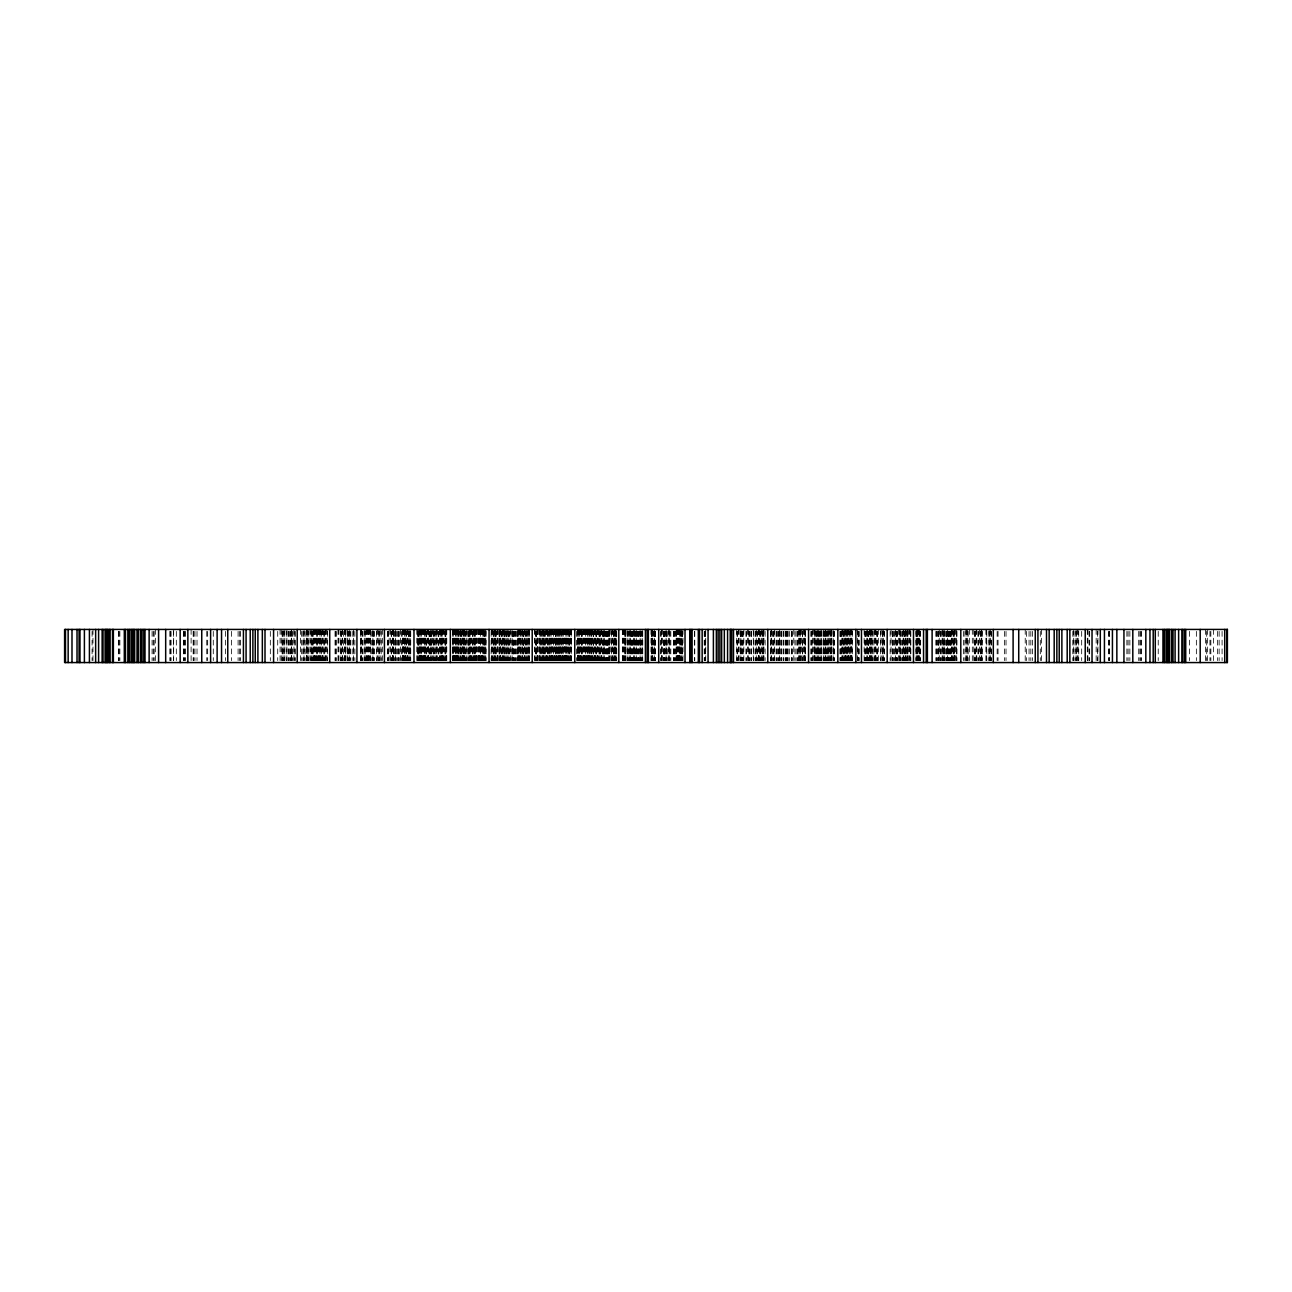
<?xml version="1.0" encoding="UTF-8"?>
<svg xmlns="http://www.w3.org/2000/svg" width="1292" height="1292" viewBox="0 0 1292 1292"><rect width="100%" height="100%" fill="white"/><g stroke="black" fill="none" stroke-linecap="round" stroke-linejoin="round"><path stroke-width="0.75" stroke-dasharray="5 3.75" d="M1222.087 631.384L1222.087 660.616M1219.131 631.384L1219.131 660.616M1217.645 631.384L1217.645 660.616M1213.511 629.43L1213.511 660.616M1210.846 631.384L1210.846 660.616M1209.958 631.384L1209.958 660.616M1207.293 629.43L1207.293 660.616M1206.712 631.384L1206.712 660.616M1205.533 629.43L1205.533 660.616M1196.36 631.384L1196.36 660.616M1189.561 631.384L1189.561 660.616M1158.23 631.384L1158.23 660.616M1141.385 631.384L1141.385 660.616M1140.804 631.384L1140.804 660.616M1139.915 631.384L1139.915 660.616M1138.72 631.384L1138.72 660.616M1129.854 631.384L1129.854 660.616M1128.094 631.384L1128.094 660.616M1126.899 631.384L1126.899 660.616M1109.473 631.384L1109.473 660.616M1109.166 631.384L1109.166 660.616M1108.584 631.384L1108.584 660.616M1097.942 629.43L1097.942 660.616M1097.635 631.384L1097.635 660.616M1096.165 629.43L1096.165 660.616M1089.657 631.384L1089.657 660.616M1089.075 631.384L1089.075 660.616M1087.88 629.43L1087.88 660.616M1087.299 629.43L1087.299 660.616M1081.679 631.384L1081.679 660.616M1078.723 631.384L1078.723 660.616M1078.126 629.43L1078.126 660.616M1077.253 629.43L1077.253 660.616M1076.656 631.384L1076.656 660.616M1076.058 629.43L1076.058 660.616M1075.768 631.384L1075.768 660.616M1073.991 631.384L1073.991 660.616M1073.7 629.43L1073.7 660.616M1072.812 631.384L1072.812 660.616M1041.481 629.43L1041.481 660.616M1040.302 631.384L1040.302 660.616M1032.615 631.384L1032.615 660.616M1030.838 631.384L1030.838 660.616M1029.062 631.384L1029.062 660.616M1026.413 631.384L1026.413 660.616M1025.218 629.43L1025.218 660.616M1006.016 631.384L1006.016 660.616M1004.53 631.384L1004.53 660.616M998.038 631.384L998.038 660.616M997.149 631.384L997.149 660.616M991.529 631.384L991.529 660.616M990.932 631.384L990.932 660.616M990.641 629.43L990.641 660.616M989.462 631.384L989.462 660.616M989.171 629.43L989.171 660.616M988.864 631.384L988.864 660.616M986.797 631.384L986.797 660.616M986.507 629.43L986.507 660.616M985.909 629.43L985.909 660.616M982.372 631.384L982.372 660.616M981.775 629.43L981.775 660.616M981.484 631.384L981.484 660.616M981.177 629.43L981.177 660.616M980.886 631.384L980.886 660.616M980.305 631.384L980.305 660.616M979.417 629.43L979.417 660.616M978.529 631.384L978.529 660.616M977.931 631.384L977.931 660.616M976.752 629.43L976.752 660.616M976.154 629.43L976.154 660.616M975.266 631.384L975.266 660.616M974.976 631.384L974.976 660.616M974.685 631.384L974.685 660.616M973.797 629.43L973.797 660.616M972.311 629.43L972.311 660.616M969.662 629.43L969.662 660.616M968.176 631.384L968.176 660.616M967.595 629.43L967.595 660.616M966.997 631.384L966.997 660.616M966.4 629.43L966.4 660.616M965.818 629.43L965.818 660.616M964.93 631.384L964.93 660.616M963.444 631.384L963.444 660.616M956.952 631.384L956.952 660.616M956.645 631.384L956.645 660.616M956.355 629.43L956.355 660.616M955.176 629.43L955.176 660.616M954.885 629.43L954.885 660.616M954.578 631.384L954.578 660.616M954.287 629.43L954.287 660.616M953.997 629.43L953.997 660.616M953.399 631.384L953.399 660.616M953.108 631.384L953.108 660.616M952.802 629.43L952.802 660.616M951.929 629.43L951.929 660.616M951.623 629.43L951.623 660.616M951.332 631.384L951.332 660.616M950.734 631.384L950.734 660.616M950.444 631.384L950.444 660.616M950.153 631.384L950.153 660.616M949.555 631.384L949.555 660.616M948.974 631.384L948.974 660.616M948.376 631.384L948.376 660.616M948.086 631.384L948.086 660.616M947.779 631.384L947.779 660.616M947.488 629.43L947.488 660.616M946.891 631.384L946.891 660.616M946.6 631.384L946.6 660.616M946.309 631.384L946.309 660.616M945.712 631.384L945.712 660.616M944.533 631.384L944.533 660.616M944.242 629.43L944.242 660.616M943.935 631.384L943.935 660.616M943.644 631.384L943.644 660.616M943.047 629.43L943.047 660.616M942.756 631.384L942.756 660.616M942.175 629.43L942.175 660.616M941.287 631.384L941.287 660.616M940.398 631.384L940.398 660.616M940.091 631.384L940.091 660.616M939.219 629.43L939.219 660.616M938.622 631.384L938.622 660.616M938.331 631.384L938.331 660.616M938.024 631.384L938.024 660.616M937.136 631.384L937.136 660.616M936.264 631.384L936.264 660.616M935.957 631.384L935.957 660.616M920.292 631.384L920.292 660.616M920.001 631.384L920.001 660.616M919.71 629.43L919.71 660.616M919.403 631.384L919.403 660.616M918.822 629.43L918.822 660.616M918.515 629.43L918.515 660.616M917.934 631.384L917.934 660.616M917.643 629.43L917.643 660.616M917.336 631.384L917.336 660.616M917.045 629.43L917.045 660.616M916.755 631.384L916.755 660.616M916.448 631.384L916.448 660.616M916.157 629.43L916.157 660.616M915.867 631.384L915.867 660.616M910.844 631.384L910.844 660.616M910.537 631.384L910.537 660.616M910.246 629.43L910.246 660.616M909.358 629.43L909.358 660.616M908.761 629.43L908.761 660.616M907.888 631.384L907.888 660.616M907.582 629.43L907.582 660.616M907.291 631.384L907.291 660.616M907 629.43L907 660.616M906.693 631.384L906.693 660.616M905.805 629.43L905.805 660.616M905.514 631.384L905.514 660.616M905.224 629.43L905.224 660.616M904.933 631.384L904.933 660.616M904.335 631.384L904.335 660.616M904.045 631.384L904.045 660.616M903.738 629.43L903.738 660.616M903.156 629.43L903.156 660.616M902.85 631.384L902.85 660.616M902.268 631.384L902.268 660.616M901.089 631.384L901.089 660.616M900.782 631.384L900.782 660.616M900.201 629.43L900.201 660.616M899.894 631.384L899.894 660.616M899.603 629.43L899.603 660.616M898.424 629.43L898.424 660.616M897.536 631.384L897.536 660.616M896.939 631.384L896.939 660.616M896.648 631.384L896.648 660.616M896.05 631.384L896.05 660.616M895.469 629.43L895.469 660.616M894.872 631.384L894.872 660.616M893.983 631.384L893.983 660.616M893.095 631.384L893.095 660.616M892.514 631.384L892.514 660.616M892.223 631.384L892.223 660.616M891.028 629.43L891.028 660.616M890.14 631.384L890.14 660.616M884.536 631.384L884.536 660.616M883.938 631.384L883.938 660.616M883.34 629.43L883.34 660.616M882.759 631.384L882.759 660.616M882.468 631.384L882.468 660.616M882.161 629.43L882.161 660.616M880.982 629.43L880.982 660.616M880.692 631.384L880.692 660.616M878.318 629.43L878.318 660.616M877.429 631.384L877.429 660.616M877.139 631.384L877.139 660.616M876.848 631.384L876.848 660.616M875.96 629.43L875.96 660.616M875.362 629.43L875.362 660.616M875.072 629.43L875.072 660.616M874.183 629.43L874.183 660.616M873.893 631.384L873.893 660.616M872.407 631.384L872.407 660.616M872.116 629.43L872.116 660.616M871.519 629.43L871.519 660.616M871.228 631.384L871.228 660.616M870.937 629.43L870.937 660.616M870.647 631.384L870.647 660.616M870.34 629.43L870.34 660.616M869.758 629.43L869.758 660.616M869.451 629.43L869.451 660.616M868.87 631.384L868.87 660.616M868.563 631.384L868.563 660.616M868.272 631.384L868.272 660.616M867.982 631.384L867.982 660.616M867.675 629.43L867.675 660.616M867.093 631.384L867.093 660.616M866.803 629.43L866.803 660.616M866.205 631.384L866.205 660.616M865.608 631.384L865.608 660.616M865.317 631.384L865.317 660.616M864.719 631.384L864.719 660.616M864.138 629.43L864.138 660.616M859.115 631.384L859.115 660.616M858.809 631.384L858.809 660.616M858.518 631.384L858.518 660.616M857.936 631.384L857.936 660.616M857.63 629.43L857.63 660.616M852.316 631.384L852.316 660.616M852.009 629.43L852.009 660.616M851.719 629.43L851.719 660.616M851.428 629.43L851.428 660.616M851.137 629.43L851.137 660.616M850.83 631.384L850.83 660.616M850.54 629.43L850.54 660.616M850.249 629.43L850.249 660.616M849.361 631.384L849.361 660.616M849.054 629.43L849.054 660.616M848.763 629.43L848.763 660.616M848.473 629.43L848.473 660.616M848.182 629.43L848.182 660.616M847.875 631.384L847.875 660.616M847.584 629.43L847.584 660.616M846.987 631.384L846.987 660.616M846.696 629.43L846.696 660.616M846.098 631.384L846.098 660.616M845.808 629.43L845.808 660.616M845.517 629.43L845.517 660.616M845.226 629.43L845.226 660.616M844.92 631.384L844.92 660.616M844.338 629.43L844.338 660.616M844.031 631.384L844.031 660.616M843.45 631.384L843.45 660.616M843.143 629.43L843.143 660.616M842.852 631.384L842.852 660.616M842.271 629.43L842.271 660.616M841.964 629.43L841.964 660.616M841.383 631.384L841.383 660.616M841.076 631.384L841.076 660.616M840.785 631.384L840.785 660.616M840.494 631.384L840.494 660.616M839.897 631.384L839.897 660.616M834.277 631.384L834.277 660.616M833.986 631.384L833.986 660.616M833.695 631.384L833.695 660.616M833.388 631.384L833.388 660.616M833.098 629.43L833.098 660.616M831.919 631.384L831.919 660.616M831.628 629.43L831.628 660.616M831.321 629.43L831.321 660.616M831.031 631.384L831.031 660.616M830.74 631.384L830.74 660.616M830.142 629.43L830.142 660.616M829.852 629.43L829.852 660.616M828.963 631.384L828.963 660.616M828.366 629.43L828.366 660.616M828.075 631.384L828.075 660.616M827.478 631.384L827.478 660.616M827.187 629.43L827.187 660.616M826.605 631.384L826.605 660.616M826.008 631.384L826.008 660.616M825.717 629.43L825.717 660.616M825.41 631.384L825.41 660.616M825.12 629.43L825.12 660.616M824.829 631.384L824.829 660.616M824.522 631.384L824.522 660.616M823.634 629.43L823.634 660.616M823.343 631.384L823.343 660.616M823.052 631.384L823.052 660.616M821.567 629.43L821.567 660.616M821.276 631.384L821.276 660.616M820.985 631.384L820.985 660.616M820.388 631.384L820.388 660.616M820.097 629.43L820.097 660.616M819.499 631.384L819.499 660.616M819.209 631.384L819.209 660.616M818.611 629.43L818.611 660.616M818.32 631.384L818.32 660.616M818.03 631.384L818.03 660.616M817.723 631.384L817.723 660.616M817.432 629.43L817.432 660.616M816.544 631.384L816.544 660.616M816.253 631.384L816.253 660.616M815.963 629.43L815.963 660.616M815.365 631.384L815.365 660.616M814.768 629.43L814.768 660.616M814.477 631.384L814.477 660.616M814.186 629.43L814.186 660.616M813.895 629.43L813.895 660.616M812.7 629.43L812.7 660.616M812.119 631.384L812.119 660.616M811.231 631.384L811.231 660.616M810.94 631.384L810.94 660.616M805.61 631.384L805.61 660.616M805.32 629.43L805.32 660.616M805.013 631.384L805.013 660.616M804.722 629.43L804.722 660.616M804.432 629.43L804.432 660.616M803.834 629.43L803.834 660.616M802.946 629.43L802.946 660.616M802.655 631.384L802.655 660.616M802.364 631.384L802.364 660.616M801.185 629.43L801.185 660.616M800.878 629.43L800.878 660.616M800.297 631.384L800.297 660.616M799.99 629.43L799.99 660.616M799.409 629.43L799.409 660.616M799.102 631.384L799.102 660.616M798.521 629.43L798.521 660.616M797.923 631.384L797.923 660.616M797.632 631.384L797.632 660.616M796.147 631.384L796.147 660.616M794.968 631.384L794.968 660.616M793.789 629.43L793.789 660.616M792.61 631.384L792.61 660.616M791.721 631.384L791.721 660.616M791.431 631.384L791.431 660.616M789.654 631.384L789.654 660.616M788.168 631.384L788.168 660.616M787.28 631.384L787.28 660.616M786.99 631.384L786.99 660.616M786.699 631.384L786.699 660.616M785.811 631.384L785.811 660.616M785.213 631.384L785.213 660.616M783.743 631.384L783.743 660.616M783.146 631.384L783.146 660.616M781.676 631.384L781.676 660.616M781.369 631.384L781.369 660.616M780.481 631.384L780.481 660.616M779.593 629.43L779.593 660.616M779.302 631.384L779.302 660.616M779.011 631.384L779.011 660.616M778.123 631.384L778.123 660.616M777.832 631.384L777.832 660.616M776.637 631.384L776.637 660.616M776.056 631.384L776.056 660.616M774.57 629.43L774.57 660.616M773.989 631.384L773.989 660.616M773.391 631.384L773.391 660.616M772.81 631.384L772.81 660.616M771.922 631.384L771.922 660.616M771.615 629.43L771.615 660.616M771.033 629.43L771.033 660.616M770.726 631.384L770.726 660.616M770.436 631.384L770.436 660.616M765.122 631.384L765.122 660.616M763.927 629.43L763.927 660.616M763.637 629.43L763.637 660.616M763.346 631.384L763.346 660.616M763.055 631.384L763.055 660.616M762.748 629.43L762.748 660.616M762.458 631.384L762.458 660.616M761.569 629.43L761.569 660.616M760.972 631.384L760.972 660.616M760.39 631.384L760.39 660.616M759.793 629.43L759.793 660.616M759.502 631.384L759.502 660.616M758.905 629.43L758.905 660.616M758.614 629.43L758.614 660.616M758.323 629.43L758.323 660.616M757.435 631.384L757.435 660.616M756.837 631.384L756.837 660.616M756.256 629.43L756.256 660.616M755.368 631.384L755.368 660.616M755.061 631.384L755.061 660.616M753.591 631.384L753.591 660.616M753.301 629.43L753.301 660.616M751.524 631.384L751.524 660.616M751.233 631.384L751.233 660.616M750.038 631.384L750.038 660.616M749.748 631.384L749.748 660.616M748.859 631.384L748.859 660.616M748.262 629.43L748.262 660.616M747.68 629.43L747.68 660.616M746.501 631.384L746.501 660.616M745.904 631.384L745.904 660.616M743.837 629.43L743.837 660.616M743.239 631.384L743.239 660.616M742.658 631.384L742.658 660.616M742.351 631.384L742.351 660.616M741.479 631.384L741.479 660.616M741.172 631.384L741.172 660.616M740.881 629.43L740.881 660.616M740.591 631.384L740.591 660.616M740.284 631.384L740.284 660.616M739.105 629.43L739.105 660.616M738.523 629.43L738.523 660.616M737.328 631.384L737.328 660.616M737.038 631.384L737.038 660.616M736.747 629.43L736.747 660.616M705.707 629.43L705.707 660.616M705.416 631.384L705.416 660.616M705.109 631.384L705.109 660.616M704.818 631.384L704.818 660.616M704.221 631.384L704.221 660.616M694.773 631.384L694.773 660.616M694.482 631.384L694.482 660.616M682.951 629.43L682.951 660.616M682.644 631.384L682.644 660.616M682.354 631.384L682.354 660.616M681.772 629.43L681.772 660.616M681.465 631.384L681.465 660.616M681.175 631.384L681.175 660.616M680.884 629.43L680.884 660.616M680.577 631.384L680.577 660.616M679.996 629.43L679.996 660.616M679.689 631.384L679.689 660.616M679.398 629.43L679.398 660.616M679.107 629.43L679.107 660.616M678.817 629.43L678.817 660.616M678.51 629.43L678.51 660.616M677.929 629.43L677.929 660.616M677.622 629.43L677.622 660.616M677.331 629.43L677.331 660.616M676.733 629.43L676.733 660.616M676.443 631.384L676.443 660.616M676.152 629.43L676.152 660.616M675.861 631.384L675.861 660.616M674.973 631.384L674.973 660.616M674.666 631.384L674.666 660.616M673.778 631.384L673.778 660.616M673.487 631.384L673.487 660.616M670.823 631.384L670.823 660.616M669.934 631.384L669.934 660.616M669.353 629.43L669.353 660.616M669.062 631.384L669.062 660.616M668.465 629.43L668.465 660.616M667.286 631.384L667.286 660.616M666.688 631.384L666.688 660.616M666.397 631.384L666.397 660.616M666.107 629.43L666.107 660.616M665.218 631.384L665.218 660.616M664.912 631.384L664.912 660.616M664.621 631.384L664.621 660.616M664.33 631.384L664.33 660.616M664.023 631.384L664.023 660.616M663.733 631.384L663.733 660.616M663.442 631.384L663.442 660.616M662.554 629.43L662.554 660.616M661.665 629.43L661.665 660.616M661.375 629.43L661.375 660.616M661.068 631.384L661.068 660.616M660.777 631.384L660.777 660.616M655.464 631.384L655.464 660.616M655.157 631.384L655.157 660.616M654.866 631.384L654.866 660.616M654.576 629.43L654.576 660.616M654.269 631.384L654.269 660.616M653.978 631.384L653.978 660.616M653.09 631.384L653.09 660.616M652.799 629.43L652.799 660.616M652.508 631.384L652.508 660.616M652.202 629.43L652.202 660.616M651.911 629.43L651.911 660.616M651.62 631.384L651.62 660.616M651.313 631.384L651.313 660.616M651.023 629.43L651.023 660.616M642.754 631.384L642.754 660.616M642.447 631.384L642.447 660.616M642.156 629.43L642.156 660.616M641.268 631.384L641.268 660.616M640.977 631.384L640.977 660.616M640.687 631.384L640.687 660.616M640.38 631.384L640.38 660.616M640.089 629.43L640.089 660.616M639.798 631.384L639.798 660.616M638.91 631.384L638.91 660.616M638.603 631.384L638.603 660.616M638.022 631.384L638.022 660.616M637.731 631.384L637.731 660.616M636.843 631.384L636.843 660.616M636.536 631.384L636.536 660.616M636.245 629.43L636.245 660.616M635.648 631.384L635.648 660.616M635.066 631.384L635.066 660.616M634.776 631.384L634.776 660.616M634.469 629.43L634.469 660.616M633.888 631.384L633.888 660.616M633.581 629.43L633.581 660.616M632.999 631.384L632.999 660.616M632.692 631.384L632.692 660.616M632.111 631.384L632.111 660.616M631.82 631.384L631.82 660.616M631.513 631.384L631.513 660.616M630.932 631.384L630.932 660.616M630.625 629.43L630.625 660.616M630.335 631.384L630.335 660.616M629.737 631.384L629.737 660.616M629.156 629.43L629.156 660.616M628.849 631.384L628.849 660.616M627.977 631.384L627.977 660.616M627.379 631.384L627.379 660.616M627.088 629.43L627.088 660.616M625.893 631.384L625.893 660.616M625.603 631.384L625.603 660.616M625.312 629.43L625.312 660.616M625.021 629.43L625.021 660.616M624.714 631.384L624.714 660.616M624.424 629.43L624.424 660.616M623.535 629.43L623.535 660.616M623.245 629.43L623.245 660.616M622.647 629.43L622.647 660.616M622.356 629.43L622.356 660.616M616.736 631.384L616.736 660.616M616.445 631.384L616.445 660.616M616.139 629.43L616.139 660.616M615.848 631.384L615.848 660.616M615.557 629.43L615.557 660.616M615.267 631.384L615.267 660.616M614.669 631.384L614.669 660.616M614.378 629.43L614.378 660.616M614.071 629.43L614.071 660.616M613.781 631.384L613.781 660.616M613.49 631.384L613.49 660.616M612.893 629.43L612.893 660.616M612.311 629.43L612.311 660.616M611.714 629.43L611.714 660.616M611.423 631.384L611.423 660.616M610.228 629.43L610.228 660.616M609.646 631.384L609.646 660.616M609.356 629.43L609.356 660.616M609.049 631.384L609.049 660.616M608.758 629.43L608.758 660.616M608.467 631.384L608.467 660.616M607.87 631.384L607.87 660.616M607.579 631.384L607.579 660.616M607.272 631.384L607.272 660.616M606.982 631.384L606.982 660.616M606.691 631.384L606.691 660.616M606.4 631.384L606.4 660.616M605.803 631.384L605.803 660.616M605.512 631.384L605.512 660.616M604.624 631.384L604.624 660.616M604.317 629.43L604.317 660.616M604.026 631.384L604.026 660.616M603.735 631.384L603.735 660.616M603.445 631.384L603.445 660.616M603.138 629.43L603.138 660.616M602.847 631.384L602.847 660.616M602.25 631.384L602.25 660.616M601.668 629.43L601.668 660.616M601.361 629.43L601.361 660.616M600.78 629.43L600.78 660.616M600.473 631.384L600.473 660.616M599.892 631.384L599.892 660.616M599.601 631.384L599.601 660.616M599.294 629.43L599.294 660.616M599.003 631.384L599.003 660.616M598.713 629.43L598.713 660.616M597.825 629.43L597.825 660.616M597.518 629.43L597.518 660.616M597.227 629.43L597.227 660.616M596.936 629.43L596.936 660.616M596.646 631.384L596.646 660.616M596.339 631.384L596.339 660.616M595.757 631.384L595.757 660.616M595.451 629.43L595.451 660.616M595.16 629.43L595.16 660.616M594.869 629.43L594.869 660.616M594.562 629.43L594.562 660.616M593.981 629.43L593.981 660.616M593.69 631.384L593.69 660.616M593.383 631.384L593.383 660.616M593.093 631.384L593.093 660.616M592.802 629.43L592.802 660.616M592.204 629.43L592.204 660.616M591.914 629.43L591.914 660.616M591.607 631.384L591.607 660.616M591.316 629.43L591.316 660.616M591.025 631.384L591.025 660.616M590.428 629.43L590.428 660.616M590.137 629.43L590.137 660.616M589.846 631.384L589.846 660.616M589.54 629.43L589.54 660.616M589.249 629.43L589.249 660.616M588.958 631.384L588.958 660.616M588.651 629.43L588.651 660.616M588.361 629.43L588.361 660.616M588.07 629.43L588.07 660.616M587.779 629.43L587.779 660.616M587.472 631.384L587.472 660.616M587.182 629.43L587.182 660.616M586.584 629.43L586.584 660.616M586.293 629.43L586.293 660.616M585.696 631.384L585.696 660.616M585.405 629.43L585.405 660.616M585.115 629.43L585.115 660.616M584.517 629.43L584.517 660.616M584.226 629.43L584.226 660.616M583.936 629.43L583.936 660.616M583.629 629.43L583.629 660.616M583.338 629.43L583.338 660.616M582.45 631.384L582.45 660.616M582.159 629.43L582.159 660.616M581.852 629.43L581.852 660.616M581.562 631.384L581.562 660.616M581.271 631.384L581.271 660.616M580.98 629.43L580.98 660.616M580.673 629.43L580.673 660.616M580.383 629.43L580.383 660.616M579.785 629.43L579.785 660.616M579.494 631.384L579.494 660.616M579.204 629.43L579.204 660.616M578.897 629.43L578.897 660.616M578.606 629.43L578.606 660.616M578.315 631.384L578.315 660.616M578.025 629.43L578.025 660.616M577.718 629.43L577.718 660.616M577.427 629.43L577.427 660.616M577.136 631.384L577.136 660.616M576.83 631.384L576.83 660.616M571.516 629.43L571.516 660.616M571.226 631.384L571.226 660.616M570.919 629.43L570.919 660.616M570.337 629.43L570.337 660.616M570.03 629.43L570.03 660.616M569.74 631.384L569.74 660.616M569.449 631.384L569.449 660.616M569.142 629.43L569.142 660.616M568.561 631.384L568.561 660.616M568.27 629.43L568.27 660.616M567.963 629.43L567.963 660.616M567.382 629.43L567.382 660.616M567.075 631.384L567.075 660.616M566.784 629.43L566.784 660.616M566.494 629.43L566.494 660.616M566.187 629.43L566.187 660.616M565.896 631.384L565.896 660.616M565.605 629.43L565.605 660.616M565.315 629.43L565.315 660.616M565.008 629.43L565.008 660.616M564.717 629.43L564.717 660.616M564.426 629.43L564.426 660.616M564.12 629.43L564.12 660.616M563.829 629.43L563.829 660.616M563.231 631.384L563.231 660.616M562.941 629.43L562.941 660.616M562.65 629.43L562.65 660.616M562.359 629.43L562.359 660.616M562.052 631.384L562.052 660.616M561.762 629.43L561.762 660.616M561.164 631.384L561.164 660.616M560.873 629.43L560.873 660.616M560.583 629.43L560.583 660.616M560.276 629.43L560.276 660.616M559.985 631.384L559.985 660.616M559.694 629.43L559.694 660.616M559.404 629.43L559.404 660.616M559.097 631.384L559.097 660.616M558.806 629.43L558.806 660.616M558.515 629.43L558.515 660.616M558.209 631.384L558.209 660.616M557.918 629.43L557.918 660.616M557.32 631.384L557.32 660.616M557.03 629.43L557.03 660.616M556.739 629.43L556.739 660.616M556.432 629.43L556.432 660.616M556.141 631.384L556.141 660.616M555.851 631.384L555.851 660.616M555.56 631.384L555.56 660.616M555.253 629.43L555.253 660.616M554.962 629.43L554.962 660.616M554.365 629.43L554.365 660.616M554.074 629.43L554.074 660.616M553.477 631.384L553.477 660.616M553.186 629.43L553.186 660.616M552.605 629.43L552.605 660.616M552.298 629.43L552.298 660.616M552.007 629.43L552.007 660.616M551.716 629.43L551.716 660.616M551.409 629.43L551.409 660.616M551.119 631.384L551.119 660.616M550.828 629.43L550.828 660.616M550.231 629.43L550.231 660.616M549.94 631.384L549.94 660.616M549.649 629.43L549.649 660.616M549.342 629.43L549.342 660.616M549.052 631.384L549.052 660.616M548.761 629.43L548.761 660.616M548.163 631.384L548.163 660.616M547.566 631.384L547.566 660.616M547.275 629.43L547.275 660.616M546.984 629.43L546.984 660.616M546.694 629.43L546.694 660.616M546.096 629.43L546.096 660.616M545.805 629.43L545.805 660.616M545.499 631.384L545.499 660.616M544.61 631.384L544.61 660.616M544.32 629.43L544.32 660.616M544.029 631.384L544.029 660.616M543.738 631.384L543.738 660.616M543.431 629.43L543.431 660.616M543.141 629.43L543.141 660.616M542.85 629.43L542.85 660.616M542.543 631.384L542.543 660.616M542.252 629.43L542.252 660.616M541.364 631.384L541.364 660.616M541.073 629.43L541.073 660.616M540.767 631.384L540.767 660.616M540.185 629.43L540.185 660.616M539.894 631.384L539.894 660.616M539.588 629.43L539.588 660.616M539.297 629.43L539.297 660.616M538.118 629.43L538.118 660.616M537.811 629.43L537.811 660.616M537.52 629.43L537.52 660.616M537.23 629.43L537.23 660.616M536.939 629.43L536.939 660.616M536.632 631.384L536.632 660.616M536.341 631.384L536.341 660.616M536.051 631.384L536.051 660.616M535.453 631.384L535.453 660.616M535.163 629.43L535.163 660.616M534.565 629.43L534.565 660.616M529.542 631.384L529.542 660.616M529.252 629.43L529.252 660.616M528.945 629.43L528.945 660.616M528.654 631.384L528.654 660.616M528.363 629.43L528.363 660.616M527.475 629.43L527.475 660.616M527.184 631.384L527.184 660.616M526.878 631.384L526.878 660.616M526.587 629.43L526.587 660.616M525.989 631.384L525.989 660.616M525.408 631.384L525.408 660.616M525.101 629.43L525.101 660.616M524.81 629.43L524.81 660.616M524.229 629.43L524.229 660.616M523.922 631.384L523.922 660.616M523.631 631.384L523.631 660.616M523.341 631.384L523.341 660.616M523.034 631.384L523.034 660.616M522.743 629.43L522.743 660.616M522.452 629.43L522.452 660.616M522.146 631.384L522.146 660.616M521.274 629.43L521.274 660.616M520.967 631.384L520.967 660.616M520.385 629.43L520.385 660.616M520.078 631.384L520.078 660.616M519.788 629.43L519.788 660.616M519.19 629.43L519.19 660.616M518.899 629.43L518.899 660.616M518.609 629.43L518.609 660.616M518.318 631.384L518.318 660.616M517.721 631.384L517.721 660.616M517.43 629.43L517.43 660.616M517.123 631.384L517.123 660.616M516.832 631.384L516.832 660.616M515.653 631.384L515.653 660.616M515.056 631.384L515.056 660.616M514.168 631.384L514.168 660.616M513.877 631.384L513.877 660.616M513.586 631.384L513.586 660.616M513.279 631.384L513.279 660.616M512.698 631.384L512.698 660.616M512.407 631.384L512.407 660.616M512.1 629.43L512.1 660.616M511.212 631.384L511.212 660.616M510.631 629.43L510.631 660.616M509.742 631.384L509.742 660.616M509.145 631.384L509.145 660.616M508.854 629.43L508.854 660.616M508.563 631.384L508.563 660.616M508.257 631.384L508.257 660.616M507.675 629.43L507.675 660.616M507.078 631.384L507.078 660.616M506.787 631.384L506.787 660.616M506.48 631.384L506.48 660.616M506.189 629.43L506.189 660.616M505.301 631.384L505.301 660.616M505.01 629.43L505.01 660.616M504.72 631.384L504.72 660.616M504.413 631.384L504.413 660.616M504.122 629.43L504.122 660.616M503.832 631.384L503.832 660.616M503.234 629.43L503.234 660.616M502.943 629.43L502.943 660.616M502.653 629.43L502.653 660.616M502.346 631.384L502.346 660.616M501.764 631.384L501.764 660.616M501.457 631.384L501.457 660.616M500.876 629.43L500.876 660.616M500.569 629.43L500.569 660.616M500.279 629.43L500.279 660.616M499.988 631.384L499.988 660.616M499.697 629.43L499.697 660.616M499.39 631.384L499.39 660.616M499.1 631.384L499.1 660.616M498.809 629.43L498.809 660.616M497.614 629.43L497.614 660.616M497.323 629.43L497.323 660.616M497.032 629.43L497.032 660.616M496.144 631.384L496.144 660.616M495.853 631.384L495.853 660.616M495.547 631.384L495.547 660.616M495.256 629.43L495.256 660.616M494.965 629.43L494.965 660.616M494.658 631.384L494.658 660.616M494.368 629.43L494.368 660.616M493.77 629.43L493.77 660.616M493.479 631.384L493.479 660.616M493.189 631.384L493.189 660.616M492.3 629.43L492.3 660.616M492.01 629.43L492.01 660.616M491.412 629.43L491.412 660.616M491.122 631.384L491.122 660.616M486.099 631.384L486.099 660.616M485.792 629.43L485.792 660.616M485.501 631.384L485.501 660.616M484.904 629.43L484.904 660.616M484.613 631.384L484.613 660.616M484.322 631.384L484.322 660.616M484.032 629.43L484.032 660.616M483.725 631.384L483.725 660.616M483.434 629.43L483.434 660.616M482.837 631.384L482.837 660.616M482.546 629.43L482.546 660.616M482.255 629.43L482.255 660.616M481.948 629.43L481.948 660.616M481.367 629.43L481.367 660.616M481.06 629.43L481.06 660.616M480.479 631.384L480.479 660.616M480.188 629.43L480.188 660.616M479.881 629.43L479.881 660.616M479.59 629.43L479.59 660.616M479.3 629.43L479.3 660.616M478.993 629.43L478.993 660.616M478.702 629.43L478.702 660.616M478.411 629.43L478.411 660.616M477.814 629.43L477.814 660.616M476.926 629.43L476.926 660.616M476.635 629.43L476.635 660.616M476.344 629.43L476.344 660.616M475.747 629.43L475.747 660.616M475.456 631.384L475.456 660.616M475.149 629.43L475.149 660.616M474.858 629.43L474.858 660.616M474.568 631.384L474.568 660.616M474.277 629.43L474.277 660.616M473.97 631.384L473.97 660.616M473.68 629.43L473.68 660.616M473.082 629.43L473.082 660.616M472.791 631.384L472.791 660.616M472.501 631.384L472.501 660.616M471.903 629.43L471.903 660.616M471.612 629.43L471.612 660.616M470.724 629.43L470.724 660.616M470.433 629.43L470.433 660.616M470.127 631.384L470.127 660.616M469.836 629.43L469.836 660.616M469.545 631.384L469.545 660.616M469.238 629.43L469.238 660.616M468.948 631.384L468.948 660.616M468.657 631.384L468.657 660.616M468.366 631.384L468.366 660.616M468.059 629.43L468.059 660.616M467.171 631.384L467.171 660.616M466.283 629.43L466.283 660.616M465.992 631.384L465.992 660.616M465.395 631.384L465.395 660.616M464.813 629.43L464.813 660.616M464.522 629.43L464.522 660.616M464.216 631.384L464.216 660.616M463.925 631.384L463.925 660.616M463.634 629.43L463.634 660.616M463.327 629.43L463.327 660.616M463.037 631.384L463.037 660.616M462.746 629.43L462.746 660.616M462.439 629.43L462.439 660.616M462.148 629.43L462.148 660.616M461.567 631.384L461.567 660.616M461.26 631.384L461.26 660.616M460.969 629.43L460.969 660.616M460.679 629.43L460.679 660.616M460.372 631.384L460.372 660.616M460.081 631.384L460.081 660.616M459.193 629.43L459.193 660.616M458.902 631.384L458.902 660.616M458.612 631.384L458.612 660.616M458.305 629.43L458.305 660.616M458.014 629.43L458.014 660.616M457.723 631.384L457.723 660.616M457.416 629.43L457.416 660.616M457.126 629.43L457.126 660.616M456.835 629.43L456.835 660.616M456.528 629.43L456.528 660.616M456.238 631.384L456.238 660.616M455.947 629.43L455.947 660.616M455.656 629.43L455.656 660.616M455.349 631.384L455.349 660.616M455.059 629.43L455.059 660.616M454.461 629.43L454.461 660.616M454.17 629.43L454.17 660.616M453.88 629.43L453.88 660.616M453.573 629.43L453.573 660.616M453.282 631.384L453.282 660.616M452.991 629.43L452.991 660.616M452.701 631.384L452.701 660.616M452.394 629.43L452.394 660.616M446.774 629.43L446.774 660.616M446.483 629.43L446.483 660.616M446.192 629.43L446.192 660.616M445.902 631.384L445.902 660.616M445.595 629.43L445.595 660.616M445.304 631.384L445.304 660.616M445.013 631.384L445.013 660.616M444.125 629.43L444.125 660.616M443.818 629.43L443.818 660.616M442.946 629.43L442.946 660.616M442.639 629.43L442.639 660.616M442.348 629.43L442.348 660.616M442.058 631.384L442.058 660.616M441.751 631.384L441.751 660.616M441.46 629.43L441.46 660.616M441.17 629.43L441.17 660.616M440.863 629.43L440.863 660.616M440.281 631.384L440.281 660.616M439.991 629.43L439.991 660.616M439.684 629.43L439.684 660.616M438.796 631.384L438.796 660.616M438.505 631.384L438.505 660.616M438.214 631.384L438.214 660.616M437.617 629.43L437.617 660.616M436.728 631.384L436.728 660.616M436.438 629.43L436.438 660.616M436.147 629.43L436.147 660.616M435.259 631.384L435.259 660.616M434.952 629.43L434.952 660.616M434.37 631.384L434.37 660.616M433.773 631.384L433.773 660.616M433.482 629.43L433.482 660.616M433.191 631.384L433.191 660.616M432.594 629.43L432.594 660.616M431.706 629.43L431.706 660.616M431.415 631.384L431.415 660.616M431.108 631.384L431.108 660.616M430.817 631.384L430.817 660.616M430.527 629.43L430.527 660.616M430.236 631.384L430.236 660.616M429.929 631.384L429.929 660.616M429.638 631.384L429.638 660.616M429.041 631.384L429.041 660.616M428.75 629.43L428.75 660.616M428.459 629.43L428.459 660.616M428.153 629.43L428.153 660.616M427.862 629.43L427.862 660.616M426.974 629.43L426.974 660.616M426.683 631.384L426.683 660.616M426.392 631.384L426.392 660.616M425.795 631.384L425.795 660.616M425.504 629.43L425.504 660.616M425.197 629.43L425.197 660.616M424.907 629.43L424.907 660.616M424.616 631.384L424.616 660.616M424.325 629.43L424.325 660.616M424.018 629.43L424.018 660.616M423.437 629.43L423.437 660.616M423.13 629.43L423.13 660.616M422.549 629.43L422.549 660.616M421.951 629.43L421.951 660.616M421.66 629.43L421.66 660.616M421.353 631.384L421.353 660.616M421.063 629.43L421.063 660.616M420.772 629.43L420.772 660.616M420.481 629.43L420.481 660.616M420.175 631.384L420.175 660.616M419.884 629.43L419.884 660.616M419.593 629.43L419.593 660.616M419.286 629.43L419.286 660.616M418.996 631.384L418.996 660.616M418.705 631.384L418.705 660.616M418.398 629.43L418.398 660.616M418.107 631.384L418.107 660.616M417.817 631.384L417.817 660.616M417.219 629.43L417.219 660.616M416.928 629.43L416.928 660.616M410.727 631.384L410.727 660.616M410.42 631.384L410.42 660.616M410.129 629.43L410.129 660.616M409.839 631.384L409.839 660.616M409.532 631.384L409.532 660.616M408.95 629.43L408.95 660.616M408.66 631.384L408.66 660.616M408.353 631.384L408.353 660.616M407.771 629.43L407.771 660.616M407.465 629.43L407.465 660.616M406.883 629.43L406.883 660.616M406.286 631.384L406.286 660.616M405.995 631.384L405.995 660.616M405.688 629.43L405.688 660.616M405.397 629.43L405.397 660.616M405.107 629.43L405.107 660.616M404.816 629.43L404.816 660.616M404.509 631.384L404.509 660.616M403.928 629.43L403.928 660.616M403.621 629.43L403.621 660.616M403.33 629.43L403.33 660.616M403.039 629.43L403.039 660.616M402.733 629.43L402.733 660.616M402.442 629.43L402.442 660.616M402.151 631.384L402.151 660.616M401.263 631.384L401.263 660.616M400.375 629.43L400.375 660.616M399.486 631.384L399.486 660.616M398.598 631.384L398.598 660.616M398.307 631.384L398.307 660.616M397.419 631.384L397.419 660.616M396.531 631.384L396.531 660.616M395.643 631.384L395.643 660.616M395.352 629.43L395.352 660.616M395.061 631.384L395.061 660.616M394.173 631.384L394.173 660.616M393.575 631.384L393.575 660.616M393.285 629.43L393.285 660.616M392.994 629.43L392.994 660.616M392.687 629.43L392.687 660.616M392.397 629.43L392.397 660.616M391.508 631.384L391.508 660.616M391.218 631.384L391.218 660.616M390.62 629.43L390.62 660.616M389.15 629.43L389.15 660.616M388.553 631.384L388.553 660.616M387.955 631.384L387.955 660.616M387.665 631.384L387.665 660.616M382.351 629.43L382.351 660.616M381.156 631.384L381.156 660.616M380.865 629.43L380.865 660.616M379.396 631.384L379.396 660.616M379.089 629.43L379.089 660.616M378.798 631.384L378.798 660.616M377.91 629.43L377.91 660.616M377.022 629.43L377.022 660.616M376.44 631.384L376.44 660.616M374.357 631.384L374.357 660.616M373.776 631.384L373.776 660.616M373.485 631.384L373.485 660.616M372.887 629.43L372.887 660.616M372.29 631.384L372.29 660.616M371.999 631.384L371.999 660.616M370.82 631.384L370.82 660.616M370.529 629.43L370.529 660.616M369.932 629.43L369.932 660.616M369.044 629.43L369.044 660.616M368.753 629.43L368.753 660.616M368.155 629.43L368.155 660.616M367.267 629.43L367.267 660.616M366.976 629.43L366.976 660.616M366.379 629.43L366.379 660.616M365.798 629.43L365.798 660.616M365.2 631.384L365.2 660.616M364.312 629.43L364.312 660.616M364.021 631.384L364.021 660.616M362.535 631.384L362.535 660.616M361.954 631.384L361.954 660.616M361.647 629.43L361.647 660.616M361.066 629.43L361.066 660.616M360.775 629.43L360.775 660.616M360.468 631.384L360.468 660.616M354.864 631.384L354.864 660.616M353.669 631.384L353.669 660.616M353.378 629.43L353.378 660.616M352.199 631.384L352.199 660.616M350.423 631.384L350.423 660.616M349.825 631.384L349.825 660.616M349.244 629.43L349.244 660.616M348.953 631.384L348.953 660.616M348.065 631.384L348.065 660.616M347.758 631.384L347.758 660.616M347.467 629.43L347.467 660.616M345.981 629.43L345.981 660.616M345.691 631.384L345.691 660.616M345.4 629.43L345.4 660.616M344.803 629.43L344.803 660.616M344.512 629.43L344.512 660.616M343.624 631.384L343.624 660.616M342.445 629.43L342.445 660.616M342.154 629.43L342.154 660.616M341.556 631.384L341.556 660.616M341.266 631.384L341.266 660.616M340.377 631.384L340.377 660.616M340.071 629.43L340.071 660.616M338.601 629.43L338.601 660.616M338.003 629.43L338.003 660.616M336.534 631.384L336.534 660.616M335.645 631.384L335.645 660.616M335.048 631.384L335.048 660.616M327.667 631.384L327.667 660.616M327.07 629.43L327.07 660.616M326.182 629.43L326.182 660.616M325.293 629.43L325.293 660.616M325.003 629.43L325.003 660.616M324.712 631.384L324.712 660.616M323.824 631.384L323.824 660.616M323.226 629.43L323.226 660.616M322.645 629.43L322.645 660.616M322.338 629.43L322.338 660.616M321.756 629.43L321.756 660.616M321.45 631.384L321.45 660.616M320.577 629.43L320.577 660.616M320.271 629.43L320.271 660.616M319.98 631.384L319.98 660.616M319.382 629.43L319.382 660.616M319.092 629.43L319.092 660.616M318.801 629.43L318.801 660.616M318.203 629.43L318.203 660.616M317.606 629.43L317.606 660.616M317.315 631.384L317.315 660.616M316.734 631.384L316.734 660.616M316.427 629.43L316.427 660.616M316.136 629.43L316.136 660.616M315.248 629.43L315.248 660.616M314.957 629.43L314.957 660.616M314.65 629.43L314.65 660.616M314.069 629.43L314.069 660.616M313.778 629.43L313.778 660.616M313.181 631.384L313.181 660.616M312.89 629.43L312.89 660.616M312.293 631.384L312.293 660.616M312.002 631.384L312.002 660.616M311.404 629.43L311.404 660.616M311.114 631.384L311.114 660.616M310.516 629.43L310.516 660.616M309.046 629.43L309.046 660.616M308.74 631.384L308.74 660.616M307.867 629.43L307.867 660.616M307.27 631.384L307.27 660.616M306.979 629.43L306.979 660.616M306.672 629.43L306.672 660.616M306.382 629.43L306.382 660.616M306.091 631.384L306.091 660.616M304.912 631.384L304.912 660.616M304.024 629.43L304.024 660.616M303.717 631.384L303.717 660.616M302.829 631.384L302.829 660.616M301.359 631.384L301.359 660.616M300.471 629.43L300.471 660.616M295.448 631.384L295.448 660.616M294.269 631.384L294.269 660.616M293.962 629.43L293.962 660.616M292.783 631.384L292.783 660.616M291.895 631.384L291.895 660.616M291.604 629.43L291.604 660.616M291.314 629.43L291.314 660.616M291.007 631.384L291.007 660.616M290.716 631.384L290.716 660.616M289.537 631.384L289.537 660.616M288.649 631.384L288.649 660.616M288.051 631.384L288.051 660.616M286.872 629.43L286.872 660.616M286.275 631.384L286.275 660.616M284.805 629.43L284.805 660.616M284.515 631.384L284.515 660.616M283.319 631.384L283.319 660.616M283.029 629.43L283.029 660.616M282.447 631.384L282.447 660.616M282.14 631.384L282.14 660.616M281.252 629.43L281.252 660.616M280.073 629.43L280.073 660.616M277.715 631.384L277.715 660.616M270.319 631.384L270.319 660.616M240.167 631.384L240.167 660.616M239.876 631.384L239.876 660.616M238.099 631.384L238.099 660.616M231.607 631.384L231.607 660.616M225.389 631.384L225.389 660.616M213.277 631.384L213.277 660.616M207.657 631.384L207.657 660.616M206.768 631.384L206.768 660.616M197.014 631.384L197.014 660.616M194.947 631.384L194.947 660.616M193.768 631.384L193.768 660.616M193.17 631.384L193.17 660.616M191.103 629.43L191.103 660.616M185.192 631.384L185.192 660.616M184.901 631.384L184.901 660.616M184.013 631.384L184.013 660.616M183.416 631.384L183.416 660.616M176.326 631.384L176.326 660.616M173.661 629.43L173.661 660.616M173.37 631.384L173.37 660.616M171.012 631.384L171.012 660.616M170.706 631.384L170.706 660.616M169.833 631.384L169.833 660.616M155.347 629.43L155.347 660.616M154.168 631.384L154.168 660.616M153.28 631.384L153.28 660.616M152.085 631.384L152.085 660.616M119.865 631.384L119.865 660.616M118.993 631.384L118.993 660.616M118.396 631.384L118.396 660.616M92.976 629.43L92.976 660.616M92.087 631.384L92.087 660.616"/><path stroke-width="1.5" d="M1227.109 629.43L1227.109 662.57M1224.735 629.43L1224.735 662.57M1200.203 629.43L1200.203 662.57M1185.717 629.43L1185.717 662.57M1184.538 629.43L1184.538 662.57M1182.761 629.43L1182.761 662.57M1181.873 629.43L1181.873 662.57M1178.627 629.43L1178.627 662.57M1175.09 629.43L1175.09 662.57M1173.007 629.43L1173.007 662.57M1171.537 629.43L1171.537 662.57M1169.47 629.43L1169.47 662.57M1168.291 629.43L1168.291 662.57M1167.693 629.43L1167.693 662.57M1166.208 629.43L1166.208 662.57M1164.447 629.43L1164.447 662.57M1162.962 629.43L1162.962 662.57M1155.274 629.43L1155.274 662.57M1153.207 629.43L1153.207 662.57M1149.961 629.43L1149.961 662.57M1145.826 629.43L1145.826 662.57M1132.809 629.43L1132.809 662.57M1123.943 629.43L1123.943 662.57M1116.853 629.43L1116.853 662.57M1112.428 629.43L1112.428 662.57M1104.434 629.43L1104.434 662.57M1100.299 629.43L1100.299 662.57M1092.031 629.43L1092.031 662.57M1085.232 629.43L1085.232 662.57M1069.857 629.43L1069.857 662.57M1067.192 629.43L1067.192 662.57M1061.879 629.43L1061.879 662.57M1059.214 629.43L1059.214 662.57M1056.856 629.43L1056.856 662.57M1054.191 629.43L1054.191 662.57M1049.169 629.43L1049.169 662.57M1046.504 629.43L1046.504 662.57M1037.928 629.43L1037.928 662.57M1035.28 629.43L1035.28 662.57M1018.726 629.43L1018.726 662.57M1013.106 629.43L1013.106 662.57M993.306 629.43L993.306 662.57M960.796 629.43L960.796 662.57M932.113 629.43L932.113 662.57M927.381 629.43L927.381 662.57M926.202 629.43L926.202 662.57M923.554 629.43L923.554 662.57M913.492 629.43L913.492 662.57M887.184 629.43L887.184 662.57M861.473 629.43L861.473 662.57M855.853 629.43L855.853 662.57M837.83 629.43L837.83 662.57M808.566 629.43L808.566 662.57M767.771 629.43L767.771 662.57M733.485 629.43L733.485 662.57M731.724 629.43L731.724 662.57M730.836 629.43L730.836 662.57M730.238 629.43L730.238 662.57M727.574 629.43L727.574 662.57M724.327 629.43L724.327 662.57M721.663 629.43L721.663 662.57M719.886 629.43L719.886 662.57M718.126 629.43L718.126 662.57M716.349 629.43L716.349 662.57M713.394 629.43L713.394 662.57M708.064 629.43L708.064 662.57M702.154 629.43L702.154 662.57M699.505 629.43L699.505 662.57M698.31 629.43L698.31 662.57M692.108 629.43L692.108 662.57M690.929 629.43L690.929 662.57M689.75 629.43L689.75 662.57M685.018 629.43L685.018 662.57M658.71 629.43L658.71 662.57M648.358 629.43L648.358 662.57M647.179 629.43L647.179 662.57M645.402 629.43L645.402 662.57M618.803 629.43L618.803 662.57M574.762 629.43L574.762 662.57M532.207 629.43L532.207 662.57M489.054 629.43L489.054 662.57M450.327 629.43L450.327 662.57M413.973 629.43L413.973 662.57M384.418 629.43L384.418 662.57M356.931 629.43L356.931 662.57M329.735 629.43L329.735 662.57M297.225 629.43L297.225 662.57M273.581 629.43L273.581 662.57M265.005 629.43L265.005 662.57M262.341 629.43L262.341 662.57M257.899 629.43L257.899 662.57M255.251 629.43L255.251 662.57M252.877 629.43L252.877 662.57M250.228 629.43L250.228 662.57M246.078 629.43L246.078 662.57M243.429 629.43L243.429 662.57M227.763 629.43L227.763 662.57M221.546 629.43L221.546 662.57M217.121 629.43L217.121 662.57M210.612 629.43L210.612 662.57M201.746 629.43L201.746 662.57M187.857 629.43L187.857 662.57M180.169 629.43L180.169 662.57M165.683 629.43L165.683 662.57M158.593 629.43L158.593 662.57M149.129 629.43L149.129 662.57M144.995 629.43L144.995 662.57M143.816 629.43L143.816 662.57M142.039 629.43L142.039 662.57M140.57 629.43L140.57 662.57M138.486 629.43L138.486 662.57M137.017 629.43L137.017 662.57M134.659 629.43L134.659 662.57M133.464 629.43L133.464 662.57M132.285 629.43L132.285 662.57M131.106 629.43L131.106 662.57M129.329 629.43L129.329 662.57M127.86 629.43L127.86 662.57M125.486 629.43L125.486 662.57M124.307 629.43L124.307 662.57M113.373 629.43L113.373 662.57M112.485 629.43L112.485 662.57M110.127 629.43L110.127 662.57M109.239 629.43L109.239 662.57M107.753 629.43L107.753 662.57M106.865 629.43L106.865 662.57M105.976 629.43L105.976 662.57M105.088 629.43L105.088 662.57M103.021 629.43L103.021 662.57M102.133 629.43L102.133 662.57M98.596 629.43L98.596 662.57M95.64 629.43L95.64 662.57M89.423 629.43L89.423 662.57M84.4 629.43L84.4 662.57M79.975 629.43L79.975 662.57M79.087 629.43L79.087 662.57M77.019 629.43L77.019 662.57M71.997 629.43L71.997 662.57M68.153 629.43L68.153 662.57M65.488 629.43L65.488 662.57M1227.4 629.43L64.6 629.43L64.6 662.57L1227.4 662.57L1227.4 629.43"/></g></svg>
